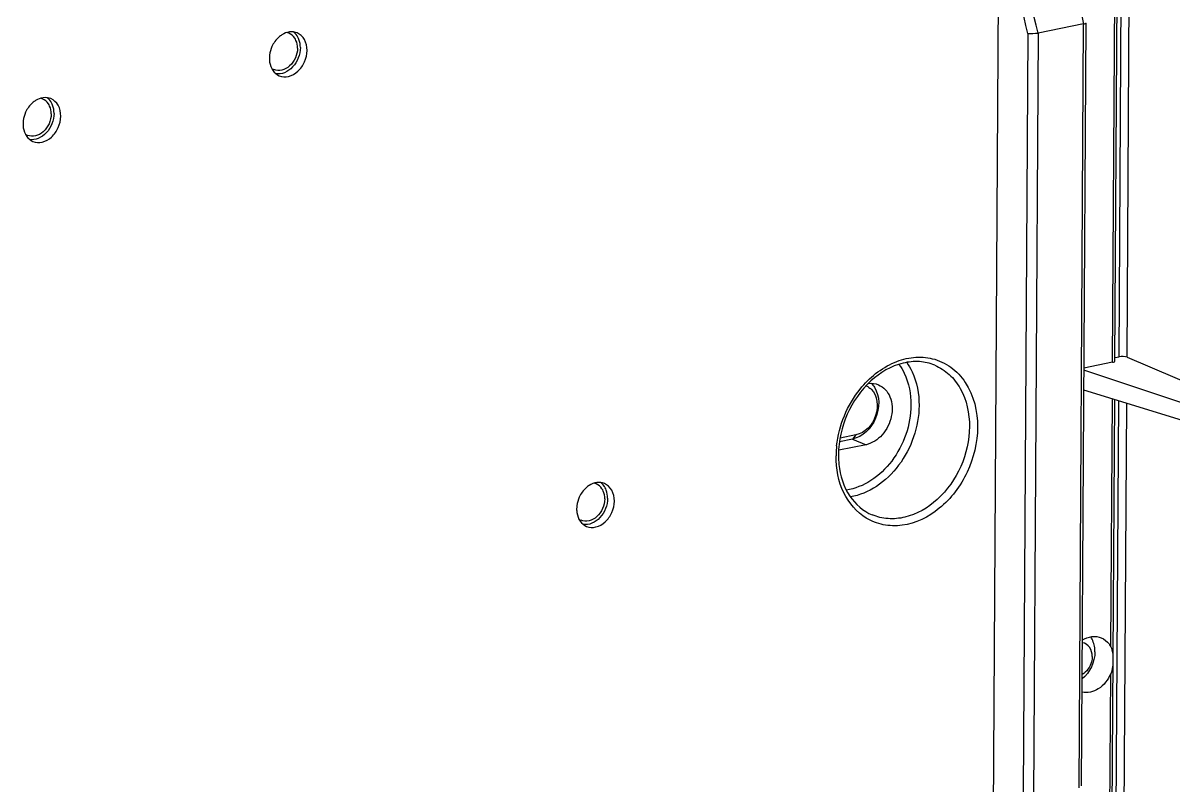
# Model space of a CAD drawing. Header units: millimetres. Extents: x 0 to 594, y 0 to 420.
# Drawn here: x 47.17 to 76.98, y 371.28 to 391.04 of the extents above; entities that cross this region are included whole.
import ezdxf

# ---------------------------------------------------------------- set-up
doc = ezdxf.new("R2010")
doc.units = ezdxf.units.MM
doc.header["$LTSCALE"] = 32.67
doc.layers.add('KASTEN_ABOX_DXF_CONTINUOUS_LINE', color=7, linetype='CONTINUOUS')

msp = doc.modelspace()

# ---------------------------------------------------------------- linework, layer by layer
at = {"layer": 'KASTEN_ABOX_DXF_CONTINUOUS_LINE', "color": 9, "linetype": 'Continuous'}
for p, q in [((75.38643, 382.25229), (75.50148, 401.33682)), ((75.55336, 382.39705), (75.66775, 401.37071)), ((75.76179, 382.38465), (75.87651, 401.41327)), ((74.51794, 371.23452), (74.63719, 391.01387)), ((75.34201, 374.88509), (75.3807, 381.30282)), ((75.40826, 358.32869), (75.54646, 381.25163)), ((75.6162, 358.23492), (75.75457, 381.18736)), ((68.74047, 380.37232), (68.65257, 380.26532)), ((68.65257, 380.26532), (69.00071, 380.11982)), ((69.16149, 378.30126), (69.16063, 378.30162)), ((75.24265, 358.40337), (75.33781, 374.1884))]:
    msp.add_line(p, q, dxfattribs=at)
at = {"layer": 'KASTEN_ABOX_DXF_CONTINUOUS_LINE', "color": 7, "linetype": 'Continuous'}
for p, q in [((75.44939, 382.2883), (75.56431, 401.34963)), ((72.23799, 359.94063), (72.48385, 400.72171)), ((74.63719, 391.01387), (73.45561, 390.77301)), ((74.58099, 371.28404), (74.70007, 391.03529)), ((74.70007, 391.03569), (74.70001, 391.0362)), ((73.19222, 390.76324), (73.07375, 371.11269)), ((73.45561, 390.77301), (73.33636, 370.99367)), ((75.38643, 382.25229), (74.64621, 382.1014)), ((75.4567, 382.37735), (75.55336, 382.39705)), ((75.76179, 382.38465), (83.49725, 379.09964)), ((83.49725, 379.09964), (74.64589, 382.04832)), ((83.49542, 378.79685), (74.64276, 381.53071)), ((75.30523, 358.37515), (75.44334, 381.28348)), ((68.74047, 380.37232), (68.33072, 380.2888)), ((69.00071, 380.11982), (68.29469, 379.9759)), ((68.65257, 380.26532), (68.31531, 380.19658))]:
    msp.add_line(p, q, dxfattribs=at)
for centre, radius, start, end in [((53.93806, 390.47903), 0.31443, 67.837336, 79.681661), ((71.33494, 444.11815), 53.38728, 271.993652, 272.276519), ((54.24293, 390.12158), 0.69517, 173.087293, 179.601536), ((54.188, 390.12198), 0.64024, 179.603371, 188.538431), ((53.78625, 390.11669), 0.31257, 235.222281, 246.766048), ((47.55866, 388.77769), 0.31443, 67.837336, 79.681661), ((47.8086, 388.42065), 0.64024, 179.603371, 188.538431), ((47.86353, 388.42025), 0.69517, 173.087293, 179.601536), ((47.40685, 388.41535), 0.31257, 235.222281, 246.766048), ((68.84634, 381.26198), 0.41013, 59.740336, 67.849436), ((70.63082, 379.85063), 2.34288, 179.654218, 180.453395), ((70.56536, 379.84911), 2.27741, 180.428205, 186.069264), ((61.89626, 378.8123), 0.31443, 67.837336, 79.681661), ((62.1462, 378.45526), 0.64024, 179.603371, 188.538431), ((62.20113, 378.45485), 0.69517, 173.087293, 179.601536), ((61.74445, 378.44996), 0.31257, 235.222281, 246.766048)]:
    msp.add_arc(centre, radius, start, end, dxfattribs=at)
at = {"layer": 'KASTEN_ABOX_DXF_CONTINUOUS_LINE', "color": 9, "linetype": 'Continuous'}
for centre, radius, start, end in [((70.8444, 379.81085), 2.61948, 173.880408, 178.752044), ((70.74555, 379.81405), 2.52058, 178.775885, 179.653608)]:
    msp.add_arc(centre, radius, start, end, dxfattribs=at)
at = {"layer": 'KASTEN_ABOX_DXF_CONTINUOUS_LINE', "color": 7, "linetype": 'Continuous'}
for centre, start_param, end_param in [((75.2994, 382.28992), -0.94839305, 0.00390248), ((75.64039, 382.35942), 6.91431523, 8.47638491)]:
    msp.add_ellipse(centre, major_axis=(0.14999, -0.0017), ratio=0.30061247, start_param=start_param, end_param=end_param, dxfattribs=at)
for points, knots in [([(73.19222, 390.76324), (72.91642, 391.87249), (72.63913, 394.04258), (72.91055, 396.23389), (73.23107, 397.20709)], [0, 0, 0, 0, 0.52731016, 1, 1, 1, 1]), ([(73.45561, 390.77301), (73.17969, 391.86029), (72.90221, 393.9877), (73.17268, 396.13742), (73.49368, 397.08806)], [0, 0, 0, 0, 0.5278503, 1, 1, 1, 1]), ([(54.26804, 390.77952), (54.2077, 390.80477), (54.0646, 390.82168), (53.93298, 390.76888), (53.87256, 390.73086)], [0, 0, 0, 0, 0.47812562, 1, 1, 1, 1]), ([(54.31515, 390.61027), (54.30776, 390.63006), (54.27509, 390.70368), (54.22244, 390.76905), (54.17522, 390.80511)], [0, 0, 0, 0, 0.26226093, 1, 1, 1, 1]), ([(74.63719, 391.01387), (74.65282, 391.01705), (74.66928, 391.02306), (74.7001, 391.02932), (74.70008, 391.03576)], [0, 0, 0, 0, 0.71229664, 1, 1, 1, 1]), ([(53.87256, 390.73086), (53.84526, 390.71368), (53.73787, 390.63291), (53.65692, 390.51919), (53.61497, 390.42651)], [0, 0, 0, 0, 0.24072081, 1, 1, 1, 1]), ([(54.23786, 390.58657), (54.22857, 390.60768), (54.18724, 390.68451), (54.11605, 390.746), (54.05668, 390.77022)], [0, 0, 0, 0, 0.26453041, 1, 1, 1, 1]), ([(54.52509, 390.32563), (54.52567, 390.42222), (54.48891, 390.60981), (54.34663, 390.74664), (54.26804, 390.77952)], [0, 0, 0, 0, 0.53136395, 1, 1, 1, 1]), ([(54.27772, 390.38344), (54.2772, 390.29754), (54.23773, 390.12506), (54.09131, 389.91675), (53.88389, 389.79374), (53.72618, 389.80235), (53.66295, 389.82947)], [0, 0, 0, 0, 0.27063681, 0.53952524, 0.78323868, 1, 1, 1, 1]), ([(54.35102, 390.39839), (54.34994, 390.21872), (54.23978, 389.94381), (53.96069, 389.7369), (53.79286, 389.70974), (53.718, 389.72095)], [0, 0, 0, 0, 0.52810497, 0.77748434, 1, 1, 1, 1]), ([(53.80483, 389.67253), (53.87933, 389.64136), (54.06437, 389.63283), (54.30713, 389.77791), (54.47831, 390.02267), (54.52448, 390.22492), (54.52509, 390.32563)], [0, 0, 0, 0, 0.21685496, 0.46068948, 0.72955086, 1, 1, 1, 1]), ([(53.55486, 390.02693), (53.5666, 389.94933), (53.61792, 389.8024), (53.7393, 389.69995), (53.80483, 389.67253)], [0, 0, 0, 0, 0.52487539, 1, 1, 1, 1]), ([(47.49316, 389.02952), (47.46586, 389.01234), (47.35847, 388.93158), (47.27752, 388.81786), (47.23557, 388.72518)], [0, 0, 0, 0, 0.24072081, 1, 1, 1, 1]), ([(47.88864, 389.07819), (47.8283, 389.10343), (47.6852, 389.12034), (47.55358, 389.06755), (47.49316, 389.02952)], [0, 0, 0, 0, 0.47812562, 1, 1, 1, 1]), ([(47.85846, 388.88524), (47.84917, 388.90635), (47.80784, 388.98317), (47.73665, 389.04467), (47.67727, 389.06889)], [0, 0, 0, 0, 0.26453041, 1, 1, 1, 1]), ([(47.93575, 388.90894), (47.92836, 388.92873), (47.89569, 389.00235), (47.84304, 389.06772), (47.79582, 389.10378)], [0, 0, 0, 0, 0.26226093, 1, 1, 1, 1]), ([(48.14569, 388.6243), (48.14627, 388.72089), (48.10951, 388.90848), (47.96722, 389.0453), (47.88864, 389.07819)], [0, 0, 0, 0, 0.53136395, 1, 1, 1, 1]), ([(47.89832, 388.68211), (47.8978, 388.59621), (47.85833, 388.42372), (47.71191, 388.21541), (47.50449, 388.09241), (47.34678, 388.10102), (47.28355, 388.12813)], [0, 0, 0, 0, 0.27063681, 0.53952524, 0.78323868, 1, 1, 1, 1]), ([(47.97162, 388.69705), (47.97054, 388.51739), (47.86038, 388.24247), (47.58129, 388.03557), (47.41346, 388.00841), (47.33859, 388.01962)], [0, 0, 0, 0, 0.52810497, 0.77748434, 1, 1, 1, 1]), ([(47.42543, 387.9712), (47.49993, 387.94002), (47.68497, 387.9315), (47.92773, 388.07658), (48.09891, 388.32134), (48.14508, 388.52359), (48.14569, 388.6243)], [0, 0, 0, 0, 0.21685496, 0.46068948, 0.72955086, 1, 1, 1, 1]), ([(47.17546, 388.32559), (47.1872, 388.248), (47.23852, 388.10106), (47.35989, 387.99862), (47.42543, 387.9712)], [0, 0, 0, 0, 0.52487539, 1, 1, 1, 1]), ([(70.77944, 382.17712), (70.65465, 382.22916), (70.3783, 382.29239), (69.77897, 382.23254), (69.0486, 381.79676), (68.45359, 380.93358), (68.29012, 380.22021), (68.28798, 379.86477)], [0, 0, 0, 0, 0.1038122, 0.21299837, 0.45575553, 0.72709641, 1, 1, 1, 1]), ([(69.21858, 381.60583), (69.36251, 381.37999), (69.35713, 380.75751), (68.9145, 380.31872), (68.65257, 380.26532)], [0, 0, 0, 0, 0.50044715, 1, 1, 1, 1]), ([(69.13583, 381.55297), (69.29995, 381.39255), (69.35821, 380.82314), (68.97422, 380.41997), (68.74047, 380.37232)], [0, 0, 0, 0, 0.49031359, 1, 1, 1, 1]), ([(69.32339, 381.66966), (69.38915, 381.6422), (69.51346, 381.55438), (69.68173, 381.27941), (69.69701, 380.8294), (69.46511, 380.3569), (69.1593, 380.15214), (69.00071, 380.11982)], [0, 0, 0, 0, 0.10859076, 0.2240004, 0.48065519, 0.75337401, 1, 1, 1, 1]), ([(68.30071, 379.60831), (68.33133, 379.32176), (68.49404, 378.78094), (68.92801, 378.39864), (69.16145, 378.30128)], [0, 0, 0, 0, 0.53257467, 1, 1, 1, 1]), ([(61.83076, 379.06413), (61.80346, 379.04695), (61.69607, 378.96618), (61.61512, 378.85246), (61.57318, 378.75978)], [0, 0, 0, 0, 0.24072081, 1, 1, 1, 1]), ([(62.22624, 379.11279), (62.1659, 379.13804), (62.0228, 379.15495), (61.89118, 379.10215), (61.83076, 379.06413)], [0, 0, 0, 0, 0.47812562, 1, 1, 1, 1]), ([(62.19607, 378.91984), (62.18678, 378.94095), (62.14545, 379.01778), (62.07425, 379.07927), (62.01488, 379.10349)], [0, 0, 0, 0, 0.26453041, 1, 1, 1, 1]), ([(62.27335, 378.94354), (62.26597, 378.96333), (62.2333, 379.03695), (62.18064, 379.10232), (62.13342, 379.13838)], [0, 0, 0, 0, 0.26226093, 1, 1, 1, 1]), ([(62.48329, 378.6589), (62.48387, 378.75549), (62.44711, 378.94308), (62.30483, 379.07991), (62.22624, 379.11279)], [0, 0, 0, 0, 0.53136395, 1, 1, 1, 1]), ([(62.23592, 378.71672), (62.23541, 378.63081), (62.19593, 378.45833), (62.04951, 378.25002), (61.84209, 378.12701), (61.68438, 378.13562), (61.62115, 378.16274)], [0, 0, 0, 0, 0.27063681, 0.53952524, 0.78323868, 1, 1, 1, 1]), ([(62.30922, 378.73166), (62.30814, 378.55199), (62.19798, 378.27708), (61.91889, 378.07017), (61.75106, 378.04301), (61.6762, 378.05422)], [0, 0, 0, 0, 0.52810497, 0.77748434, 1, 1, 1, 1]), ([(61.76303, 378.0058), (61.83753, 377.97463), (62.02257, 377.9661), (62.26534, 378.11119), (62.43651, 378.35594), (62.48269, 378.55819), (62.48329, 378.6589)], [0, 0, 0, 0, 0.21685496, 0.46068948, 0.72955086, 1, 1, 1, 1]), ([(61.51306, 378.3602), (61.5248, 378.2826), (61.57612, 378.13567), (61.6975, 378.03322), (61.76303, 378.0058)], [0, 0, 0, 0, 0.52487539, 1, 1, 1, 1]), ([(74.60304, 375.06012), (74.67828, 375.10718), (74.84205, 375.17237), (75.0199, 375.15136), (75.09497, 375.12004)], [0, 0, 0, 0, 0.52175856, 1, 1, 1, 1]), ([(74.92948, 374.75614), (74.92969, 374.79203), (74.92187, 374.92747), (74.87693, 375.06258), (74.82109, 375.14539)], [0, 0, 0, 0, 0.26434459, 1, 1, 1, 1]), ([(75.09497, 375.12004), (75.1733, 375.08736), (75.26794, 375.00974), (75.32819, 374.91179), (75.34201, 374.88509)], [0, 0, 0, 0, 0.73839439, 1, 1, 1, 1]), ([(74.85922, 374.63358), (74.85972, 374.71707), (74.82304, 374.88252), (74.67623, 374.98002), (74.60399, 374.99177)], [0, 0, 0, 0, 0.53288336, 1, 1, 1, 1]), ([(75.34201, 374.88509), (75.35424, 374.86147), (75.39468, 374.75769), (75.39794, 374.64448), (75.39743, 374.56056)], [0, 0, 0, 0, 0.24058278, 1, 1, 1, 1]), ([(74.85922, 374.63358), (74.85894, 374.58721), (74.83388, 374.40715), (74.71639, 374.23707), (74.59904, 374.17034)], [0, 0, 0, 0, 0.25567774, 1, 1, 1, 1]), ([(75.33781, 374.1884), (75.2705, 374.03455), (75.07228, 373.77041), (74.73518, 373.68044), (74.59491, 373.7113)], [0, 0, 0, 0, 0.53899883, 1, 1, 1, 1])]:
    msp.add_open_spline(points, degree=3, knots=knots, dxfattribs=at)
at = {"layer": 'KASTEN_ABOX_DXF_CONTINUOUS_LINE', "color": 9, "linetype": 'Continuous'}
for points, knots in [([(74.67526, 397.32892), (74.35426, 396.37828), (74.08387, 394.22855), (74.36127, 392.10115), (74.63719, 391.01387)], [0, 0, 0, 0, 0.47214818, 1, 1, 1, 1]), ([(68.84899, 381.56109), (69.08412, 381.85275), (69.52959, 382.21794), (70.22104, 382.40413), (70.56088, 382.38434), (70.71804, 382.34649)], [0, 0, 0, 0, 0.52961329, 0.77147657, 1, 1, 1, 1]), ([(69.85521, 382.19836), (69.90672, 382.12758), (70.09633, 381.80829), (70.16772, 381.42711), (70.16602, 381.14495)], [0, 0, 0, 0, 0.2367828, 1, 1, 1, 1]), ([(70.05451, 382.24836), (70.10775, 382.17271), (70.30335, 381.83307), (70.37702, 381.43127), (70.37522, 381.13348)], [0, 0, 0, 0, 0.2370201, 1, 1, 1, 1]), ([(70.71804, 382.34649), (70.88879, 382.30536), (71.22318, 382.15134), (71.7499, 381.5873), (71.89236, 380.97599), (71.88995, 380.57635)], [0, 0, 0, 0, 0.23208307, 0.47190714, 1, 1, 1, 1]), ([(70.78026, 382.17675), (70.91682, 382.11968), (71.17701, 381.95148), (71.57537, 381.43811), (71.68279, 380.926), (71.68075, 380.58783)], [0, 0, 0, 0, 0.2310149, 0.4721397, 1, 1, 1, 1]), ([(70.16602, 381.14495), (70.16447, 380.88792), (70.07036, 380.3683), (69.70633, 379.68202), (69.16851, 379.16354), (68.71516, 378.97734), (68.49208, 378.9442)], [0, 0, 0, 0, 0.25944754, 0.52223151, 0.77235146, 1, 1, 1, 1]), ([(70.37522, 381.13348), (70.37357, 380.85931), (70.2741, 380.30494), (69.88874, 379.57085), (69.31844, 379.01262), (68.83675, 378.8072), (68.5986, 378.76755)], [0, 0, 0, 0, 0.25907363, 0.52159998, 0.77185996, 1, 1, 1, 1]), ([(71.88995, 380.57635), (71.88754, 380.17727), (71.69403, 379.37834), (70.99297, 378.43313), (70.1322, 378.00428), (69.44717, 378.01898), (69.14151, 378.13816), (69.0065, 378.2203)], [0, 0, 0, 0, 0.27213365, 0.54100886, 0.78164008, 0.89223799, 1, 1, 1, 1]), ([(71.68075, 380.58783), (71.67863, 380.23557), (71.51648, 379.52838), (70.92107, 378.67063), (70.18556, 378.23918), (69.57572, 378.1815), (69.29096, 378.24729), (69.1615, 378.30128)], [0, 0, 0, 0, 0.2696402, 0.53779212, 0.78099106, 0.89262935, 1, 1, 1, 1]), ([(69.0065, 378.2203), (68.7585, 378.3712), (68.3357, 378.87303), (68.22305, 379.50312), (68.22502, 379.82929)], [0, 0, 0, 0, 0.47090074, 1, 1, 1, 1])]:
    msp.add_open_spline(points, degree=3, knots=knots, dxfattribs=at)
at = {"layer": 'KASTEN_ABOX_DXF_CONTINUOUS_LINE', "color": 7, "linetype": 'Continuous'}
for points in [[(54.27772, 390.38344), (54.27814, 390.45244), (54.26565, 390.52341), (54.23786, 390.58657)], [(54.35102, 390.39839), (54.35145, 390.47002), (54.34019, 390.54316), (54.31515, 390.61027)], [(53.61497, 390.42651), (53.58338, 390.35672), (53.56197, 390.28131), (53.55281, 390.20525)], [(47.23557, 388.72518), (47.20398, 388.65539), (47.18257, 388.57998), (47.17341, 388.50392)], [(47.89832, 388.68211), (47.89874, 388.75111), (47.88625, 388.82208), (47.85846, 388.88524)], [(47.97162, 388.69705), (47.97205, 388.76869), (47.96078, 388.84183), (47.93575, 388.90894)], [(69.05301, 381.61622), (69.08301, 381.59872), (69.11099, 381.57725), (69.13583, 381.55297)], [(69.06246, 381.70518), (69.1497, 381.71491), (69.24239, 381.70349), (69.32339, 381.66966)], [(69.13579, 381.70834), (69.1672, 381.67764), (69.19497, 381.64287), (69.21858, 381.60583)], [(62.23592, 378.71672), (62.23634, 378.78571), (62.22386, 378.85668), (62.19607, 378.91984)], [(62.30922, 378.73166), (62.30965, 378.80329), (62.29839, 378.87643), (62.27335, 378.94354)], [(61.57318, 378.75978), (61.54158, 378.68999), (61.52017, 378.61458), (61.51101, 378.53852)], [(74.92948, 374.75614), (74.92792, 374.49779), (74.79894, 374.21872), (74.59904, 374.05505)], [(75.39743, 374.56056), (75.39667, 374.43492), (75.38817, 374.3035), (75.33781, 374.1884)]]:
    msp.add_open_spline(points, degree=3, dxfattribs=at)
at = {"layer": 'KASTEN_ABOX_DXF_CONTINUOUS_LINE', "color": 9, "linetype": 'Continuous'}
msp.add_open_spline([(68.23985, 380.0901), (68.29622, 380.6178), (68.5159, 381.14792), (68.84899, 381.56109)], degree=3, dxfattribs=at)

doc.saveas('drawing.dxf')
